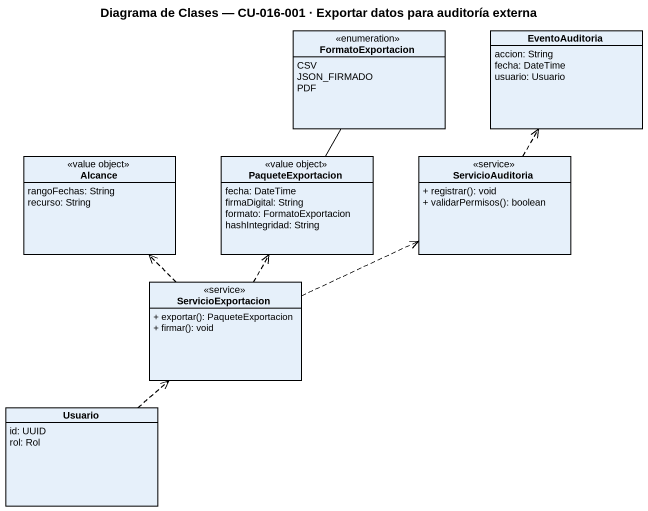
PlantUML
@startuml
title Diagrama de Clases — CU-016-001 · Exportar datos para auditoría externa
hide circle
hide empty members
skinparam classAttributeIconSize 0
enum FormatoExportacion {
  CSV
  JSON_FIRMADO
  PDF
}
class EventoAuditoria {
  accion: String
  fecha: DateTime
  usuario: Usuario
}
class Alcance <<value object>> {
  rangoFechas: String
  recurso: String
}
class PaqueteExportacion <<value object>> {
  fecha: DateTime
  firmaDigital: String
  formato: FormatoExportacion
  hashIntegridad: String
}
class ServicioAuditoria <<service>> {
  + registrar(): void
  + validarPermisos(): boolean
}
class ServicioExportacion <<service>> {
  + exportar(): PaqueteExportacion
  + firmar(): void
}
class Usuario {
  id: UUID
  rol: Rol
}
PaqueteExportacion -up- FormatoExportacion
ServicioAuditoria .up.> EventoAuditoria
ServicioExportacion .up.> Alcance
ServicioExportacion .up.> PaqueteExportacion
ServicioExportacion .right.> ServicioAuditoria
Usuario .up.> ServicioExportacion
@enduml
